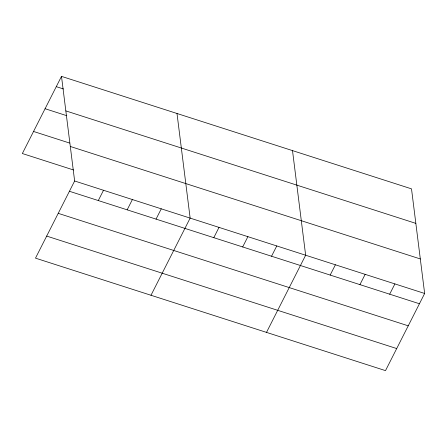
<?xml version="1.0" encoding="UTF-8"?>
<svg xmlns="http://www.w3.org/2000/svg" width="447" height="447" viewBox="0 0 447 447"><rect width="100%" height="100%" fill="white"/><g stroke="black" fill="none" stroke-linecap="round" stroke-linejoin="round"><path stroke-width="0.67" d="M61.496 76.37L74.638 180.99L35.492 258.148L385.504 370.63L424.65 293.472L411.508 188.852L61.496 76.37L22.35 153.528L73.537 169.977M98.295 200.558L103.514 190.271M127.171 209.833L132.39 199.552M156.048 219.114L161.266 208.827M150.997 295.266L190.143 218.108L177.001 113.488M213.8 237.675L219.019 227.389M242.676 246.951L247.895 236.67M271.553 256.232L276.771 245.945M266.501 332.384L305.647 255.226L292.506 150.605M330.177 275.073L335.395 264.786M359.93 284.633L365.149 274.346M389.683 294.193L394.897 283.912M56.277 86.657L63.496 88.975M65.832 110.895L415.844 223.377M45.08 108.722L66.737 115.684M33.547 131.463L69.643 143.062M70.302 146.465L420.314 258.947M74.638 180.99L424.65 293.472M69.419 191.277L419.431 303.753M58.222 213.342L408.234 325.824M46.689 236.083L396.701 348.559"/></g></svg>
